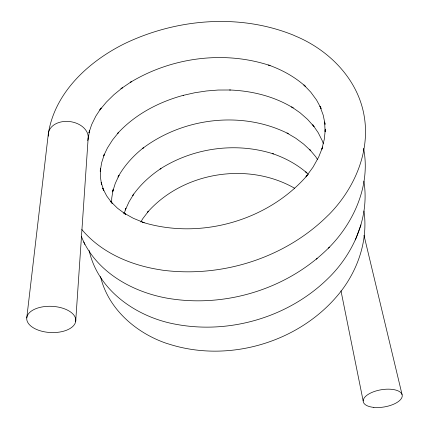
<?xml version="1.0" encoding="UTF-8"?>
<svg xmlns="http://www.w3.org/2000/svg" width="429" height="429" viewBox="0 0 429 429"><rect width="100%" height="100%" fill="white"/><g stroke="black" fill="none" stroke-linecap="round" stroke-linejoin="round"><path stroke-width="0.64" d="M111.663 202.611L111.738 198.032L113.138 189.559L112.607 191.913L115.251 183.467L119.064 175.246L118.023 177.021C124.399 165.54 133.371 155.689 143.667 147.587L142.659 148.407C183.478 117.621 242.138 110.484 288.175 133.628L286.985 133.054L295.72 138.202L303.694 144.139L310.827 150.804L309.593 149.453L315.712 156.714L317.53 159.529M75.681 321.541A24.555 13.122 2.7 0 0 41.136 307.132A24.555 13.122 2.7 0 0 36.98 329.633A24.555 13.122 2.7 0 0 75.681 321.541L88.24 137.049M26.764 317.916L48.332 133.746M88.122 138.926L89.613 130.437L88.959 132.625M89.162 250.552C98 290.615 136.695 317.052 175.22 324.168L176.673 324.431C230.915 334.357 289.688 316.661 328.834 277.681L329.88 276.662C354.295 251.93 369.685 216.178 363.872 181.167M48.37 133.478C54.944 92.337 88.61 61.551 124.362 43.763C176.491 18.624 239.554 13.251 293.699 35.258L295.265 35.993C328.662 49.78 357.518 78.646 364.017 115.111C370.688 151.576 354.37 188.674 329.064 214.452L327.751 215.685C284.931 258.145 221.621 278.024 162.092 270.125L160.478 269.83C130.99 265.331 101.308 252.837 81.821 229.515M124.115 213.921L125.885 208.194L125.311 210.022L129.011 201.887L133.746 194.069L132.797 195.431C140.315 184.684 150.107 175.713 161.009 168.479L160.076 169.037C193.195 147.828 235.827 141.87 273.343 153.898L272.404 153.603C284.963 157.834 296.814 164.216 306.853 172.914L305.764 171.89L308.446 174.544M89.001 132.556L91.677 124.549L95.823 116.136L101.147 108.022L99.812 110.006L106.36 102.118L113.921 94.696L122.383 87.795L120.951 88.765L131.655 81.483L130.421 82.32C171.707 57.373 224.072 50.316 270.05 65.567L268.645 65.063C282.137 69.873 294.9 76.882 305.561 86.513L303.898 84.963L310.773 92.16L316.559 100.027L321.155 108.499L319.932 106.21L323.209 115.133L324.994 123.874M355.384 239.929L360.977 224.903M103.641 155.872L104.397 154.129L101.673 162.612L100.214 171.214L100.525 168.441L100.407 176.957L101.571 184.722M103.673 155.856L107.379 148.053L112.527 139.961L118.726 132.261L117.385 133.703C134.872 114.505 158.666 101.995 183.532 95.27L183.14 95.377L194.75 92.755L206.537 90.969L218.141 90.036L230.255 89.999L229.767 89.993C251.909 90.841 274.126 96.316 293.146 107.926L291.699 106.95L300.064 112.779L307.55 119.359L314.071 126.652L312.784 124.823L318.184 132.668L322.436 141.093L323.235 143.474M140.798 222.007L142.766 218.704L148.311 211.406L147.281 212.559C182.861 171.938 247.935 161.449 294.691 188.288M83.757 241.977C99.587 273.959 134.218 292.546 168.313 298.391L169.734 298.616C227.043 307.711 288.465 288.422 329.44 247.131C354.51 221.562 370.758 184.411 363.556 148.337M316.27 259.218L317.197 258.376M328.335 248.139L329.44 247.131M81.419 236.615L84.862 244.498M363.99 235.328L402.053 394.519M100.509 276.544C108.151 309.052 136.336 333.258 167.122 343.565L168.699 344.015C228.711 363.342 299.608 342.417 339.318 293.393L340.294 292.219C358.081 269.546 368.195 239.913 363.969 211.036M340.985 290.819L363.165 400.943M325.123 124.501L324.619 121.949L325.102 131.633L325.311 129.172L324.329 139.13L321.841 149.206L322.688 146.997L318.618 157.164L313.014 167.187L305.936 176.92L307.255 175.364C267.691 221.032 199.689 240.095 142.074 222.109L144.155 222.726L133.355 218.307L123.724 212.934L125.692 214.307L117.439 208.183L110.526 201.357L112.189 203.346L106.719 195.973L102.654 188.143L103.839 190.685L101.185 182.529L101.571 184.802M48.391 136.175A20.066 14.511 7.8 0 1 69.546 121.541A20.066 14.511 7.8 0 1 87.73 140.567M373.831 407.389A19.755 8.73 -9.4 0 0 402.23 395.313A19.755 8.73 -9.4 0 0 372.077 392.363A19.755 8.73 -9.4 0 0 373.831 407.389"/></g></svg>
